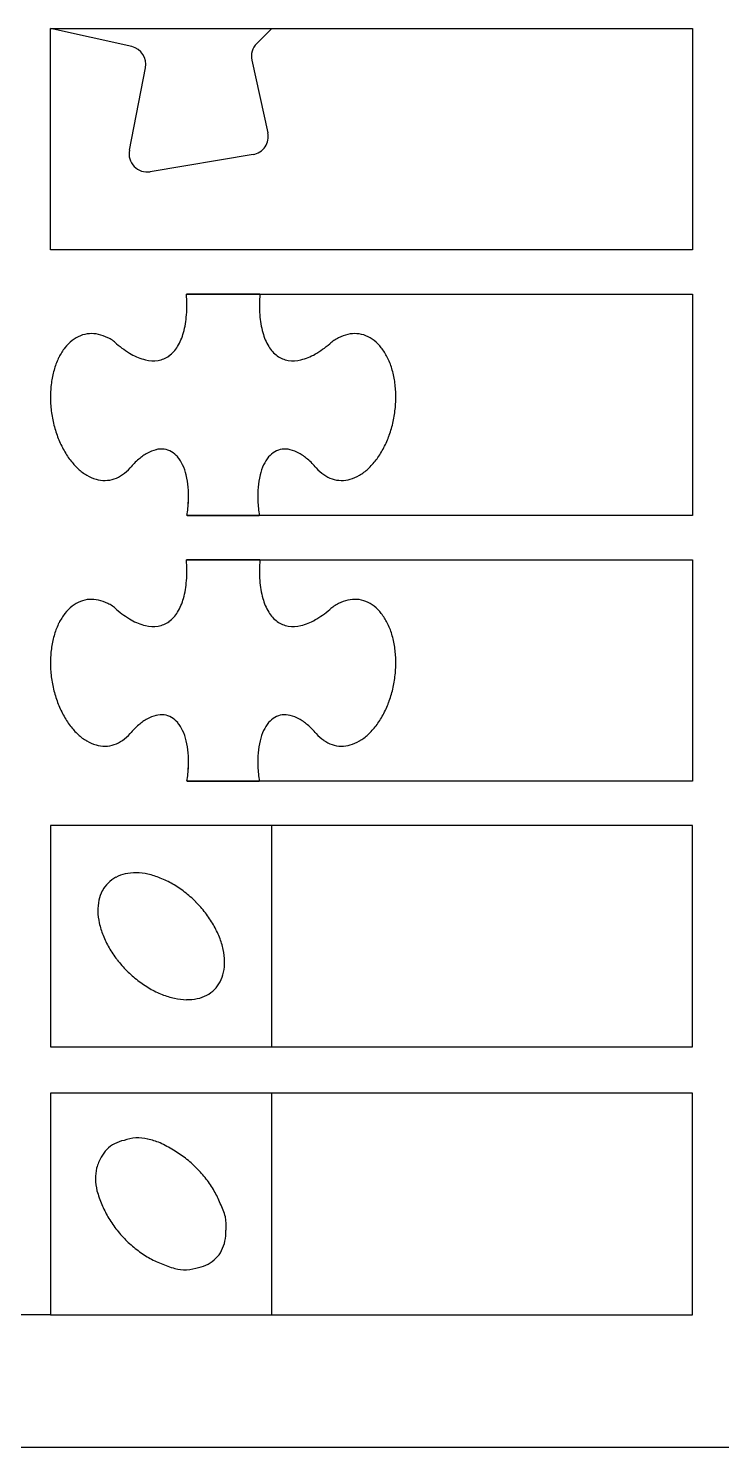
# Model space of a CAD drawing. Extents: x 0 to 1250, y 0 to 2500.
# Drawn here: x 914.9 to 1071.5, y 0 to 320.5 of the extents above; entities that cross this region are included whole.
import ezdxf

# ---------------------------------------------------------------- set-up
doc = ezdxf.new("R2010")
doc.units = 0
for name, color, linetype in [('CUT_18_MM', 7, 'CONTINUOUS'), ('ENGRAVE_9MM', 3, 'CONTINUOUS'), ('FRAME', 7, 'CONTINUOUS')]:
    doc.layers.add(name, color=color, linetype=linetype)

msp = doc.modelspace()

# ---------------------------------------------------------------- linework, layer by layer
at = {"layer": 'CUT_18_MM', "color": 7, "linetype": 'CONTINUOUS'}
for p, q in [((919.94, 270.46), (919.94, 320.46)), ((919.94, 320.46), (1064.97, 320.46)), ((1064.97, 320.46), (1064.97, 270.46)), ((1064.97, 270.46), (919.94, 270.46)), ((950.63, 260.46), (967.22, 260.46)), ((967.22, 260.46), (1064.97, 260.46)), ((1064.97, 260.46), (1064.97, 210.46)), ((967.15, 210.46), (950.76, 210.46)), ((1064.97, 210.46), (967.15, 210.46)), ((950.63, 200.46), (967.22, 200.46)), ((967.22, 200.46), (1064.97, 200.46)), ((1064.97, 200.46), (1064.97, 150.46)), ((967.15, 150.46), (950.76, 150.46)), ((1064.97, 150.46), (967.15, 150.46))]:
    msp.add_line(p, q, dxfattribs=at)
at = {"layer": 'CUT_18_MM'}
for p, q in [((969.94, 140.46), (919.94, 140.46)), ((919.94, 140.46), (919.94, 90.46)), ((1064.97, 140.46), (969.94, 140.46)), ((1064.97, 90.46), (1064.97, 140.46)), ((919.94, 90.46), (1064.97, 90.46)), ((969.94, 80), (919.94, 80)), ((919.94, 80), (919.94, 30)), ((1064.97, 80), (969.94, 80)), ((1064.97, 30), (1064.97, 80)), ((919.94, 30), (1064.97, 30))]:
    msp.add_line(p, q, dxfattribs=at)
at = {"layer": 'CUT_18_MM', "color": 7, "linetype": 'CONTINUOUS'}
for centre, radius, start, end in [((918.86, 258.03), 31.87, 355.9198, 4.3875), ((930.31, 257.14), 20.38, 344.6899, 356.1119), ((930.75, 242.44), 9.6, 128.0561, 141.8861), ((929.55, 243.96), 7.66, 111.9337, 128.0031), ((929.22, 244.73), 6.82, 94.398, 111.7487), ((929.21, 244.45), 7.09, 77.2634, 94.172), ((928.89, 243.11), 8.47, 62.1154, 77.1415), ((930.57, 245.11), 5.95, 44.0615, 67.4865), ((938.36, 254.88), 12.01, 328.7028, 344.9551), ((933.06, 240.61), 12.54, 141.8474, 153.4177), ((948.35, 264.89), 20.66, 229.1985, 240.5143), ((944.23, 257.49), 12.2, 240.2495, 256.3371), ((942.36, 252.45), 7.34, 306.1789, 328.7324), ((939.99, 237.82), 20.03, 163.0441, 171.5092), ((936.32, 238.96), 16.2, 153.3514, 163.1069), ((943.11, 252.84), 7.42, 256.2918, 278.6761), ((943.26, 251.35), 5.93, 279.4369, 305.3971), ((943.29, 237.31), 23.37, 171.4568, 179.0931), ((945.48, 237.26), 25.57, 179.049, 186.2409), ((946.07, 237.3), 26.16, 186.2007, 193.2834), ((944.97, 237.02), 25.03, 193.2424, 200.538), ((942.52, 236.09), 22.4, 200.4916, 208.3472), ((939.39, 234.37), 18.83, 208.2914, 217.1138), ((947.56, 214.24), 11.81, 119.0798, 130.8065), ((945.54, 217.92), 7.61, 103.5107, 119.227), ((944.97, 220.24), 5.23, 83.2736, 103.4363), ((945.02, 220.96), 4.51, 60.5262, 82.7584), ((944.57, 220.26), 5.34, 40.1384, 60.035), ((936.33, 232.04), 14.98, 217.0483, 227.3247), ((931.1, 227.01), 8.92, 304.9543, 319.6036), ((951.33, 209.81), 17.63, 130.658, 139.6321), ((942.65, 218.65), 7.84, 24.6764, 40.0898), ((938.74, 216.82), 12.16, 13.3262, 24.8281), ((933.98, 229.47), 11.51, 227.262, 239.5164), ((932.64, 227.19), 8.86, 239.4989, 254.0823), ((932.19, 225.67), 7.27, 254.1777, 270.81), ((932.18, 225.18), 6.79, 271.0249, 288.4328), ((931.95, 225.77), 7.41, 288.6373, 305.059), ((933, 215.41), 18.07, 4.6433, 13.4719), ((926.29, 214.82), 24.81, 357.6014, 4.7448), ((919.31, 215.11), 31.79, 351.5981, 357.6127), ((918.86, 198.03), 31.87, 355.9198, 4.3875), ((930.31, 197.14), 20.38, 344.6899, 356.1119), ((930.75, 182.44), 9.6, 128.0561, 141.8861), ((929.55, 183.96), 7.66, 111.9337, 128.0031), ((929.22, 184.73), 6.82, 94.398, 111.7487), ((929.21, 184.45), 7.09, 77.2634, 94.172), ((928.89, 183.11), 8.47, 62.1154, 77.1415), ((930.57, 185.11), 5.95, 44.0615, 67.4865), ((948.35, 204.89), 20.66, 229.1985, 240.5143), ((938.36, 194.88), 12.01, 328.7028, 344.9551), ((936.32, 178.96), 16.2, 153.3514, 163.1069), ((933.06, 180.61), 12.54, 141.8474, 153.4177), ((944.23, 197.49), 12.2, 240.2495, 256.3371), ((943.26, 191.35), 5.93, 279.4369, 305.3971), ((942.36, 192.45), 7.34, 306.1789, 328.7324), ((939.99, 177.82), 20.03, 163.0441, 171.5092), ((943.11, 192.84), 7.42, 256.2918, 278.6761), ((943.29, 177.31), 23.37, 171.4568, 179.0931), ((945.48, 177.26), 25.57, 179.049, 186.2409), ((946.07, 177.3), 26.16, 186.2007, 193.2834), ((944.97, 177.02), 25.03, 193.2424, 200.538), ((942.52, 176.09), 22.4, 200.4916, 208.3472), ((939.39, 174.37), 18.83, 208.2914, 217.1138), ((947.56, 154.24), 11.81, 119.0798, 130.8065), ((945.54, 157.92), 7.61, 103.5107, 119.227), ((944.97, 160.24), 5.23, 83.2736, 103.4363), ((945.02, 160.96), 4.51, 60.5262, 82.7584), ((944.57, 160.26), 5.34, 40.1384, 60.035), ((942.65, 158.65), 7.84, 24.6764, 40.0898), ((936.33, 172.04), 14.98, 217.0483, 227.3247), ((933.98, 169.47), 11.51, 227.262, 239.5164), ((931.1, 167.01), 8.92, 304.9543, 319.6036), ((951.33, 149.81), 17.63, 130.658, 139.6321), ((938.74, 156.82), 12.16, 13.3262, 24.8281), ((932.64, 167.19), 8.86, 239.4989, 254.0823), ((932.19, 165.67), 7.27, 254.1777, 270.81), ((932.18, 165.18), 6.79, 271.0249, 288.4328), ((931.95, 165.77), 7.41, 288.6373, 305.059), ((933, 155.41), 18.07, 4.6433, 13.4719), ((926.29, 154.82), 24.81, 357.6014, 4.7448), ((919.31, 155.11), 31.79, 351.5981, 357.6127)]:
    msp.add_arc(centre, radius, start, end, dxfattribs=at)
at = {"layer": 'CUT_18_MM', "linetype": 'CONTINUOUS'}
for centre, radius, start, end in [((937.83, 62.17), 7.31, 135.1108, 152.1988), ((937.81, 62.15), 7.31, 117.8012, 134.8892), ((938.32, 61.14), 8.43, 102.1138, 117.651), ((940.63, 57.19), 12.86, 96.4178, 108.5179), ((938.92, 56.15), 13.83, 77.6664, 88.8412), ((938.14, 52.49), 17.57, 68.2076, 77.7315), ((933.48, 44.6), 26.66, 57.7151, 65.2011), ((941.32, 59.92), 11.44, 150.3628, 163.6981), ((935.55, 46.11), 24.3, 52.2702, 59.9399), ((934.53, 44.77), 25.98, 44.9795, 52.3136), ((940.75, 60.9), 10.65, 167.9115, 181.2062), ((934.55, 44.75), 25.98, 37.6864, 45.0205), ((943.92, 60.95), 13.83, 181.1588, 192.3336), ((951.9, 64), 22.3, 195.5977, 204.0494), ((935.89, 45.77), 24.3, 30.0601, 37.7298), ((938.5, 47.26), 21.29, 21.7328, 30.1103), ((951.31, 62.79), 21.29, 201.7328, 210.1103), ((938.62, 45.77), 21.78, 16.9251, 25.4784), ((953.92, 64.28), 24.3, 210.0601, 217.7298), ((942.12, 49.88), 17.47, 357.3974, 7.3364), ((955.26, 65.3), 25.98, 217.6864, 225.0205), ((948.92, 48.86), 10.65, 347.9115, 1.2062), ((955.28, 65.28), 25.98, 224.9795, 232.3136), ((951.1, 48.4), 8.43, 332.349, 347.8862), ((954.26, 63.94), 24.3, 232.2702, 239.9399), ((952.77, 61.33), 21.29, 239.8897, 248.2672), ((952.13, 47.92), 7.31, 297.8012, 314.8892), ((952.11, 47.9), 7.31, 315.1108, 332.1988), ((953.87, 62.1), 22.42, 246.4064, 254.8355), ((950.95, 53.96), 13.83, 257.6664, 268.8412), ((949.45, 53.51), 13.42, 275.2482, 287.0915), ((951.62, 48.92), 8.43, 282.1138, 297.651)]:
    msp.add_arc(centre, radius, start, end, dxfattribs=at)
at = {"layer": 'ENGRAVE_9MM', "linetype": 'CONTINUOUS'}
for p, q in [((938.27, 316.34), (919.94, 320.46)), ((919.94, 320.46), (969.94, 320.46)), ((969.94, 320.46), (966.53, 317.05)), ((937.75, 292.94), (941.4, 311.55)), ((965.42, 313.27), (969.02, 296.9)), ((965.68, 291.98), (942.44, 288.1)), ((967.22, 260.46), (950.63, 260.46)), ((950.76, 210.46), (967.09, 210.46)), ((967.22, 200.46), (950.63, 200.46)), ((950.76, 150.46), (967.09, 150.46)), ((969.94, 140.46), (919.94, 140.46)), ((919.94, 140.46), (919.94, 90.46)), ((969.94, 90.46), (969.94, 140.46)), ((919.94, 90.46), (969.94, 90.46)), ((969.94, 80), (919.94, 80)), ((919.94, 80), (919.94, 30)), ((969.94, 30), (969.94, 80)), ((919.94, 30), (909.94, 30)), ((919.94, 30), (969.94, 30))]:
    msp.add_line(p, q, dxfattribs=at)
for centre, radius, start, end in [((937.37, 312.34), 4.1, 348.9063, 77.3196), ((969.23, 314.21), 3.92, 133.5638, 193.8169), ((965.01, 296.02), 4.1, 279.4623, 12.3808), ((941.77, 292.15), 4.1, 168.9063, 279.4623), ((918.89, 258.03), 31.84, 355.9157, 4.3916), ((998.96, 258.03), 31.84, 175.6084, 184.0843), ((930.31, 257.14), 20.38, 344.6899, 356.1119), ((987.54, 257.14), 20.38, 183.8881, 195.3101), ((930.75, 242.44), 9.6, 128.0561, 141.8861), ((929.55, 243.96), 7.66, 111.9337, 128.0031), ((929.22, 244.73), 6.82, 94.398, 111.7487), ((929.21, 244.45), 7.09, 77.2634, 94.172), ((928.89, 243.11), 8.47, 62.1154, 77.1415), ((930.57, 245.11), 5.95, 44.0615, 67.4865), ((938.36, 254.88), 12.01, 328.7028, 344.9551), ((979.49, 254.88), 12.01, 195.0449, 211.2972), ((990.11, 240.94), 10.93, 117.8835, 130.5684), ((988.96, 243.11), 8.47, 102.8585, 117.8846), ((988.64, 244.45), 7.09, 85.828, 102.7366), ((988.63, 244.73), 6.82, 68.2513, 85.602), ((988.3, 243.96), 7.66, 51.9969, 68.0663), ((987.1, 242.44), 9.6, 38.1139, 51.9439), ((933.06, 240.61), 12.54, 141.8474, 153.4177), ((948.35, 264.89), 20.66, 229.1985, 240.5143), ((944.23, 257.49), 12.2, 240.2495, 256.3371), ((942.36, 252.45), 7.34, 306.1789, 328.7324), ((975.49, 252.45), 7.34, 211.2676, 233.8211), ((973.62, 257.49), 12.2, 283.6629, 299.7505), ((969.5, 264.89), 20.66, 299.4857, 310.8015), ((984.79, 240.61), 12.54, 26.5823, 38.1526), ((939.99, 237.82), 20.03, 163.0441, 171.5092), ((936.32, 238.96), 16.2, 153.3514, 163.1069), ((943.11, 252.84), 7.42, 256.2918, 278.6761), ((943.26, 251.35), 5.93, 279.4369, 305.3971), ((974.59, 251.35), 5.93, 234.6029, 260.5631), ((974.74, 252.84), 7.42, 261.3239, 283.7082), ((981.53, 238.96), 16.2, 16.8931, 26.6486), ((977.87, 237.82), 20.03, 8.4908, 16.9559), ((943.29, 237.31), 23.37, 171.4568, 179.0931), ((974.56, 237.31), 23.37, 0.9069, 8.5432), ((945.48, 237.26), 25.57, 179.049, 186.2409), ((972.37, 237.26), 25.57, 353.7591, 0.951), ((946.07, 237.3), 26.16, 186.2007, 193.2834), ((971.78, 237.3), 26.16, 346.7166, 353.7993), ((944.97, 237.02), 25.03, 193.2424, 200.538), ((972.88, 237.02), 25.03, 339.462, 346.7576), ((942.52, 236.09), 22.4, 200.4916, 208.3472), ((975.33, 236.09), 22.4, 331.6528, 339.5084), ((939.39, 234.37), 18.83, 208.2914, 217.1138), ((947.56, 214.24), 11.81, 119.0798, 130.8065), ((945.54, 217.92), 7.61, 103.5107, 119.227), ((944.97, 220.24), 5.23, 83.2736, 103.4363), ((945.02, 220.96), 4.51, 60.5262, 82.7584), ((944.57, 220.26), 5.34, 40.1384, 60.035), ((973.28, 220.26), 5.34, 119.965, 139.8616), ((972.83, 220.96), 4.51, 97.2416, 119.4738), ((972.88, 220.24), 5.23, 76.5637, 96.7264), ((972.31, 217.92), 7.61, 60.773, 76.4893), ((970.29, 214.24), 11.81, 49.1935, 60.9202), ((978.46, 234.37), 18.83, 322.8862, 331.7086), ((936.33, 232.04), 14.98, 217.0483, 227.3247), ((930.98, 227.15), 9.1, 305.1049, 319.453), ((951.33, 209.81), 17.63, 130.658, 139.6321), ((942.65, 218.65), 7.84, 24.6764, 40.0898), ((938.74, 216.82), 12.16, 13.3262, 24.8281), ((979.11, 216.82), 12.16, 155.1719, 166.6738), ((975.2, 218.65), 7.84, 139.9102, 155.3236), ((966.52, 209.81), 17.63, 40.3679, 49.342), ((986.9, 227.18), 9.14, 220.5791, 234.863), ((981.52, 232.04), 14.98, 312.6753, 322.9517), ((933.98, 229.47), 11.51, 227.262, 239.5164), ((932.64, 227.19), 8.86, 239.4989, 254.0823), ((932.19, 225.67), 7.27, 254.1777, 270.81), ((932.18, 225.18), 6.79, 271.0249, 288.4328), ((931.95, 225.77), 7.41, 288.6373, 305.059), ((933, 215.41), 18.07, 4.6433, 13.4719), ((984.85, 215.41), 18.07, 166.5281, 175.3567), ((985.9, 225.77), 7.41, 234.941, 251.3627), ((985.67, 225.18), 6.79, 251.5672, 268.9751), ((985.66, 225.67), 7.27, 269.19, 285.8223), ((985.21, 227.19), 8.86, 285.9177, 300.5011), ((983.87, 229.47), 11.51, 300.4836, 312.738), ((926.29, 214.82), 24.81, 357.6014, 4.7448), ((991.56, 214.82), 24.81, 175.2552, 182.3986), ((919.9, 215.05), 31.21, 351.5416, 357.6694), ((997.96, 215.05), 31.21, 182.3306, 188.4584), ((918.89, 198.03), 31.84, 355.9157, 4.3916), ((998.96, 198.03), 31.84, 175.6084, 184.0843), ((930.31, 197.14), 20.38, 344.6899, 356.1119), ((987.54, 197.14), 20.38, 183.8881, 195.3101), ((930.75, 182.44), 9.6, 128.0561, 141.8861), ((929.55, 183.96), 7.66, 111.9337, 128.0031), ((929.22, 184.73), 6.82, 94.398, 111.7487), ((929.21, 184.45), 7.09, 77.2634, 94.172), ((928.89, 183.11), 8.47, 62.1154, 77.1415), ((930.57, 185.11), 5.95, 44.0615, 67.4865), ((948.35, 204.89), 20.66, 229.1985, 240.5143), ((938.36, 194.88), 12.01, 328.7028, 344.9551), ((979.49, 194.88), 12.01, 195.0449, 211.2972), ((969.5, 204.89), 20.66, 299.4857, 310.8015), ((990.11, 180.94), 10.93, 117.8835, 130.5684), ((988.96, 183.11), 8.47, 102.8585, 117.8846), ((988.64, 184.45), 7.09, 85.828, 102.7366), ((988.63, 184.73), 6.82, 68.2513, 85.602), ((988.3, 183.96), 7.66, 51.9969, 68.0663), ((987.1, 182.44), 9.6, 38.1139, 51.9439), ((936.32, 178.96), 16.2, 153.3514, 163.1069), ((933.06, 180.61), 12.54, 141.8474, 153.4177), ((944.23, 197.49), 12.2, 240.2495, 256.3371), ((943.26, 191.35), 5.93, 279.4369, 305.3971), ((942.36, 192.45), 7.34, 306.1789, 328.7324), ((975.49, 192.45), 7.34, 211.2676, 233.8211), ((974.59, 191.35), 5.93, 234.6029, 260.5631), ((973.62, 197.49), 12.2, 283.6629, 299.7505), ((984.79, 180.61), 12.54, 26.5823, 38.1526), ((981.53, 178.96), 16.2, 16.8931, 26.6486), ((939.99, 177.82), 20.03, 163.0441, 171.5092), ((943.11, 192.84), 7.42, 256.2918, 278.6761), ((974.74, 192.84), 7.42, 261.3239, 283.7082), ((977.87, 177.82), 20.03, 8.4908, 16.9559), ((943.29, 177.31), 23.37, 171.4568, 179.0931), ((974.56, 177.31), 23.37, 0.9069, 8.5432), ((945.48, 177.26), 25.57, 179.049, 186.2409), ((972.37, 177.26), 25.57, 353.7591, 0.951), ((946.07, 177.3), 26.16, 186.2007, 193.2834), ((971.78, 177.3), 26.16, 346.7166, 353.7993), ((944.97, 177.02), 25.03, 193.2424, 200.538), ((972.88, 177.02), 25.03, 339.462, 346.7576), ((942.52, 176.09), 22.4, 200.4916, 208.3472), ((975.33, 176.09), 22.4, 331.6528, 339.5084), ((939.39, 174.37), 18.83, 208.2914, 217.1138), ((947.56, 154.24), 11.81, 119.0798, 130.8065), ((945.54, 157.92), 7.61, 103.5107, 119.227), ((944.97, 160.24), 5.23, 83.2736, 103.4363), ((945.02, 160.96), 4.51, 60.5262, 82.7584), ((944.57, 160.26), 5.34, 40.1384, 60.035), ((942.65, 158.65), 7.84, 24.6764, 40.0898), ((975.2, 158.65), 7.84, 139.9102, 155.3236), ((973.28, 160.26), 5.34, 119.965, 139.8616), ((972.83, 160.96), 4.51, 97.2416, 119.4738), ((972.88, 160.24), 5.23, 76.5637, 96.7264), ((972.31, 157.92), 7.61, 60.773, 76.4893), ((970.29, 154.24), 11.81, 49.1935, 60.9202), ((978.46, 174.37), 18.83, 322.8862, 331.7086), ((936.33, 172.04), 14.98, 217.0483, 227.3247), ((933.98, 169.47), 11.51, 227.262, 239.5164), ((930.98, 167.15), 9.1, 305.1049, 319.453), ((951.33, 149.81), 17.63, 130.658, 139.6321), ((938.74, 156.82), 12.16, 13.3262, 24.8281), ((979.11, 156.82), 12.16, 155.1719, 166.6738), ((966.52, 149.81), 17.63, 40.3679, 49.342), ((986.9, 167.18), 9.14, 220.5791, 234.863), ((983.87, 169.47), 11.51, 300.4836, 312.738), ((981.52, 172.04), 14.98, 312.6753, 322.9517), ((932.64, 167.19), 8.86, 239.4989, 254.0823), ((932.19, 165.67), 7.27, 254.1777, 270.81), ((932.18, 165.18), 6.79, 271.0249, 288.4328), ((931.95, 165.77), 7.41, 288.6373, 305.059), ((933, 155.41), 18.07, 4.6433, 13.4719), ((984.85, 155.41), 18.07, 166.5281, 175.3567), ((985.9, 165.77), 7.41, 234.941, 251.3627), ((985.67, 165.18), 6.79, 251.5672, 268.9751), ((985.66, 165.67), 7.27, 269.19, 285.8223), ((985.21, 167.19), 8.86, 285.9177, 300.5011), ((926.29, 154.82), 24.81, 357.6014, 4.7448), ((991.56, 154.82), 24.81, 175.2552, 182.3986), ((919.9, 155.05), 31.21, 351.5416, 357.6694), ((997.96, 155.05), 31.21, 182.3306, 188.4584), ((938.08, 122.31), 7.31, 117.8012, 134.8892), ((938.58, 121.3), 8.43, 102.1138, 117.651), ((939.04, 119.13), 10.65, 88.7938, 102.0885), ((938.99, 115.96), 13.83, 77.6664, 88.8412), ((938.21, 112.3), 17.57, 68.2076, 77.7315), ((936.85, 108.83), 21.29, 59.8897, 68.2672), ((939.1, 121.82), 8.43, 152.349, 167.8862), ((938.1, 122.33), 7.31, 135.1108, 152.1988), ((935.36, 106.22), 24.3, 52.2702, 59.9399), ((934.34, 104.88), 25.98, 44.9795, 52.3136), ((941.28, 121.36), 10.65, 167.9115, 181.2062), ((934.35, 104.87), 25.98, 37.6864, 45.0205), ((944.45, 121.42), 13.83, 181.1588, 192.3336), ((935.7, 105.88), 24.3, 30.0601, 37.7298), ((948.11, 122.2), 17.57, 192.2685, 201.7924), ((951.57, 123.56), 21.29, 201.7328, 210.1103), ((938.31, 107.37), 21.29, 21.7328, 30.1103), ((954.18, 125.05), 24.3, 210.0601, 217.7298), ((941.77, 108.73), 17.57, 12.2685, 21.7924), ((945.43, 109.51), 13.83, 1.1588, 12.3336), ((955.53, 126.06), 25.98, 217.6864, 225.0205), ((948.6, 109.57), 10.65, 347.9115, 1.2062), ((955.54, 126.05), 25.98, 224.9795, 232.3136), ((950.78, 109.1), 8.43, 332.349, 347.8862), ((954.52, 124.71), 24.3, 232.2702, 239.9399), ((953.03, 122.09), 21.29, 239.8897, 248.2672), ((951.81, 108.62), 7.31, 297.8012, 314.8892), ((951.79, 108.6), 7.31, 315.1108, 332.1988), ((951.67, 118.63), 17.57, 248.2076, 257.7315), ((950.89, 114.97), 13.83, 257.6664, 268.8412), ((950.84, 111.8), 10.65, 268.7938, 282.0885), ((951.3, 109.62), 8.43, 282.1138, 297.651)]:
    msp.add_arc(centre, radius, start, end, dxfattribs=at)
at = {"layer": 'FRAME', "linetype": 'CONTINUOUS'}
msp.add_line((1250, 0), (0, 0), dxfattribs=at)

doc.saveas('drawing.dxf')
